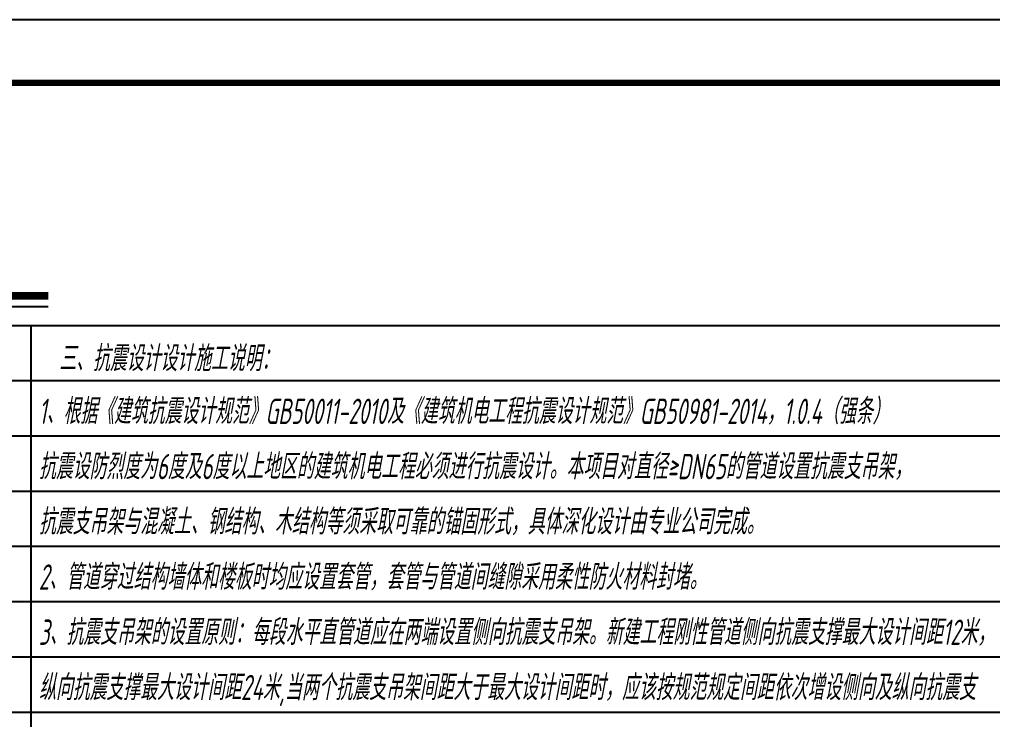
# Model space of a CAD drawing. Extents: x 1680110 to 4798266, y 269661 to 1249705.
# Drawn here: x 2397629 to 2412961, y 672206 to 683232 of the extents above; entities that cross this region are included whole.
import ezdxf

# ---------------------------------------------------------------- set-up
doc = ezdxf.new("R2010")
doc.units = 0
doc.header["$LTSCALE"] = 1000
doc.header["$MEASUREMENT"] = 0
doc.layers.add('TWT_SYMB', color=3, linetype='Continuous')
doc.layers.add('边框线', color=143, linetype='Continuous')
doc.styles.add('ATTTXT', font='gbeitc.shx', dxfattribs={"width": 0.7, "bigfont": '0hztxt.shx'})

msp = doc.modelspace()

# ---------------------------------------------------------------- linework, layer by layer
at = {"color": 0}
for p, q in [((2363918.2, 678414), (2413567, 678414)), ((2363918.2, 678414), (2413567, 678414)), ((2397806.3, 678414), (2397806.3, 643617.3)), ((2363918.2, 677544.1), (2413567, 677544.1)), ((2363918.2, 677544.1), (2413567, 677544.1)), ((2363918.2, 676674.1), (2413567, 676674.1)), ((2363918.2, 676674.1), (2413567, 676674.1)), ((2363918.2, 675804.2), (2413567, 675804.2)), ((2363918.2, 675804.2), (2413567, 675804.2)), ((2363918.2, 674934.3), (2413567, 674934.3)), ((2363918.2, 674934.3), (2413567, 674934.3)), ((2363918.2, 674064.4), (2413567, 674064.4)), ((2363918.2, 674064.4), (2413567, 674064.4)), ((2363918.2, 673194.5), (2413567, 673194.5)), ((2363918.2, 673194.5), (2413567, 673194.5)), ((2363918.2, 672324.6), (2413567, 672324.6)), ((2363918.2, 672324.6), (2413567, 672324.6))]:
    msp.add_line(p, q, dxfattribs=at)
at = {"color": 3}
msp.add_lwpolyline([(2361418.2, 641232.4), (2361418.2, 683232.4), (2420818.2, 683232.4), (2420818.2, 641232.4)], close=True, dxfattribs=at)
at = {"const_width": 100}
msp.add_lwpolyline([(2363918.2, 642232.4), (2419818.2, 642232.4), (2419818.2, 682232.4), (2363918.2, 682232.4)], close=True, dxfattribs=at)
at = {"layer": '边框线', "color": 0, "const_width": 120}
msp.add_lwpolyline([(2380590.7, 678877.8), (2398081.3, 678877.8)], dxfattribs=at)
at = {"layer": '边框线', "color": 0}
msp.add_lwpolyline([(2380590.7, 678709.8), (2398081.3, 678709.8)], dxfattribs=at)

# ---------------------------------------------------------------- texts
at = {"layer": 'TWT_SYMB', "color": 3, "style": 'ATTTXT', "width": 0.7}
msp.add_text('三、抗震设计设计施工说明：', height=399.271, dxfattribs=at).set_placement((2398252.5, 677693.4))
at = {"layer": 'TWT_SYMB', "color": 2, "style": 'ATTTXT', "width": 0.7}
for s, p in [('1、根据《建筑抗震设计规范》GB50011-2010及《建筑机电工程抗震设计规范》GB50981-2014，1.0.4（强条）', (2397933.5, 676860.9)), ('抗震设防烈度为6度及6度以上地区的建筑机电工程必须进行抗震设计。本项目对直径≥DN65的管道设置抗震支吊架，', (2397933.5, 675991)), ('抗震支吊架与混凝土、钢结构、木结构等须采取可靠的锚固形式，具体深化设计由专业公司完成。', (2397933.5, 675121)), ('2、管道穿过结构墙体和楼板时均应设置套管，套管与管道间缝隙采用柔性防火材料封堵。', (2397933.5, 674251.1)), ('3、抗震支吊架的设置原则：每段水平直管道应在两端设置侧向抗震支吊架。新建工程刚性管道侧向抗震支撑最大设计间距12米，', (2397933.5, 673381.2)), ('纵向抗震支撑最大设计间距24米,当两个抗震支吊架间距大于最大设计间距时，应该按规范规定间距依次增设侧向及纵向抗震支', (2397933.5, 672511.3))]:
    msp.add_text(s, height=399.271, dxfattribs=at).set_placement(p)

doc.saveas('drawing.dxf')
